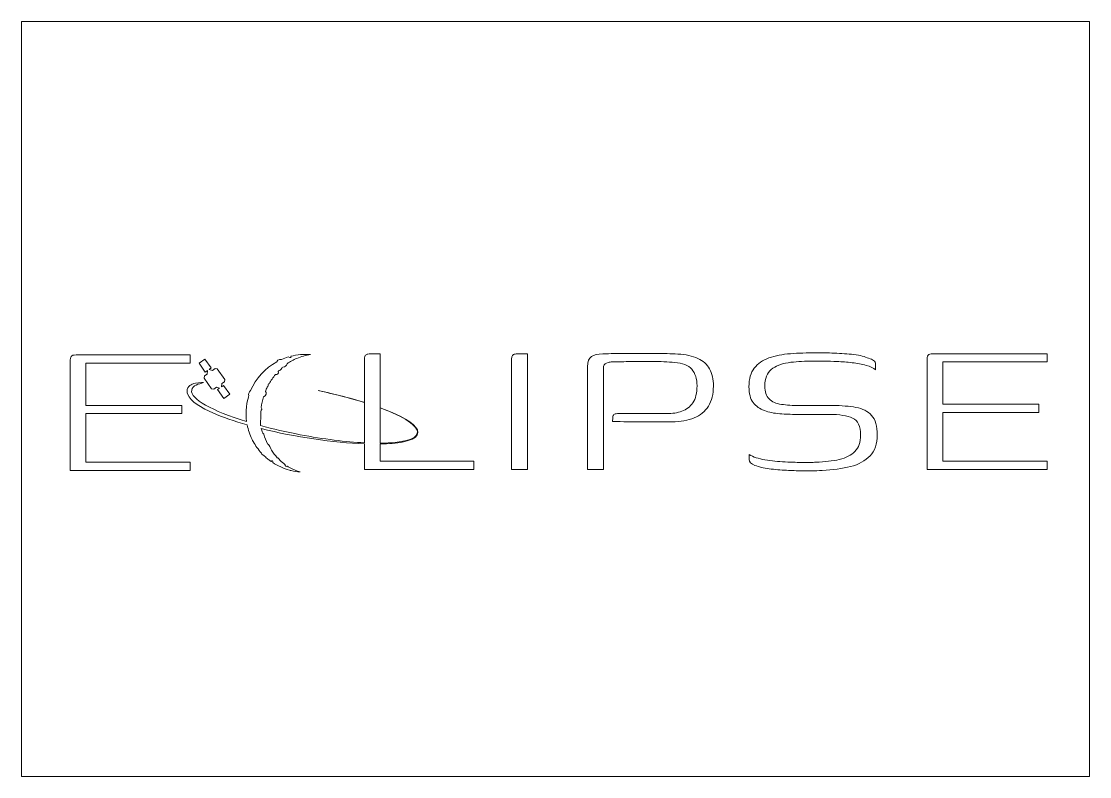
# Paper-space layout 'Layout1' of a CAD drawing. Header units: millimetres. Extents: x 0 to 297, y 0 to 210.
# The model-space entities are those that its viewports show. They can reach past a viewport. Long polylines and large blocks are cut down to what shows.
import ezdxf

# ---------------------------------------------------------------- set-up
doc = ezdxf.new("R2010")
doc.units = ezdxf.units.MM

msp = doc.modelspace()

# ---------------------------------------------------------------- linework, layer by layer
at = {"color": 18, "linetype": 'Continuous', "lineweight": 9, "true_color": 0x000000}
msp.add_lwpolyline([(51.74, 112.88), (51.14, 112.46), (49.4, 114.93), (51.04, 116.09), (52.79, 113.62), (52.19, 113.2), (53.12, 112.94), (53.86, 113.46), (54.48, 113.36), (56.55, 110.43), (56.44, 109.81), (55.7, 109.28), (55.63, 108.37), (56.2, 108.78), (57.95, 106.31), (56.3, 105.15), (54.56, 107.62), (55.13, 108.02), (54.25, 108.27), (53.51, 107.74), (52.89, 107.85), (50.82, 110.78), (50.93, 111.4), (51.67, 111.92), (51.74, 112.88)], close=True, dxfattribs=at)
for points, knots in [([(13.56, 85.13), (13.56, 85.13), (13.56, 115.4), (13.56, 115.4), (13.56, 116.08), (13.65, 116.55), (13.84, 116.84), (14.03, 117.12), (14.49, 117.26), (15.22, 117.26), (15.22, 117.26), (46.92, 117.26), (46.92, 117.26), (46.92, 117.26), (46.92, 114.98), (46.92, 114.98), (46.92, 114.98), (17.96, 114.98), (17.96, 114.98), (17.96, 114.98), (17.96, 103.21), (17.96, 103.21), (17.96, 103.21), (44.64, 103.21), (44.64, 103.21), (44.64, 103.21), (44.64, 100.95), (44.64, 100.95), (44.64, 100.95), (17.96, 100.95), (17.96, 100.95), (17.96, 100.95), (17.96, 87.4), (17.96, 87.4), (17.96, 87.4), (46.92, 87.4), (46.92, 87.4), (46.92, 87.4), (46.92, 85.13), (46.92, 85.13), (46.92, 85.13), (13.56, 85.13), (13.56, 85.13)], [0, 0, 0, 0, 1, 1, 1, 2, 2, 2, 3, 3, 3, 4, 4, 4, 5, 5, 5, 6, 6, 6, 7, 7, 7, 8, 8, 8, 9, 9, 9, 10, 10, 10, 11, 11, 11, 12, 12, 12, 13, 13, 13, 14, 14, 14, 14]), ([(95.39, 92.54), (86.82, 92.86), (76.06, 94.44), (66.69, 96.76), (66.84, 96.15), (67.08, 95.59), (67.37, 95.18), (67.66, 94.26), (68.03, 93.37), (68.46, 92.52), (68.53, 92.62), (69.61, 90.97), (69.51, 90.74), (70.01, 90), (70.56, 89.31), (71.16, 88.67), (71.33, 88.69), (71.75, 88.33), (71.83, 87.99), (72.32, 87.54), (72.83, 87.12), (73.37, 86.73), (73.07, 86.51), (73.8, 86.02), (73.98, 86.31), (74.12, 86.23), (74.26, 86.14), (74.4, 86.06), (74.51, 86.05), (74.65, 85.97), (74.77, 85.85), (75.64, 85.37), (76.55, 84.98), (77.5, 84.71), (76.65, 84.78), (75.83, 84.91), (75.02, 85.11), (74.88, 84.91), (74.57, 85.2), (74.54, 85.23), (72.86, 85.69), (71.28, 86.4), (69.87, 87.33), (70, 87.85), (69.73, 88.05), (69.42, 87.63), (69.21, 87.78), (69, 87.94), (68.79, 88.09), (68.51, 88.2), (68.38, 88.4), (68.36, 88.44), (68, 88.74), (67.65, 89.05), (67.32, 89.38), (66.93, 89.45), (66.77, 89.91), (66.74, 89.98), (65.86, 90.94), (65.1, 92.01), (64.46, 93.15), (64.33, 93.4), (64.43, 93.18), (64.14, 93.78), (63.51, 95.04), (63.05, 96.39), (62.77, 97.8), (59.2, 98.81), (55.94, 99.93), (53.22, 101.12), (46.62, 104.02), (46.13, 106.26), (46.08, 107.13), (46, 108.61), (47.61, 109.19), (47.92, 109.33), (48.1, 109.41), (50.3, 109.67), (50.67, 109.58), (49.24, 109.15), (47.62, 108.85), (47.35, 107.44), (46.89, 105.03), (53.09, 101.67), (62.61, 98.73), (62.59, 98.85), (62.58, 98.98), (62.56, 99.1), (62.43, 99.25), (62.47, 99.42), (62.52, 99.51), (62.23, 102.8), (63.08, 105.44), (63.23, 105.93), (63.05, 106.31), (63.2, 106.99), (63.75, 107.32), (65.2, 110.75), (67.78, 113.55), (70.99, 115.32), (71.04, 115.44), (71.43, 116.21), (72.35, 116), (72.95, 116.26), (73.57, 116.49), (74.21, 116.68), (74.81, 116.26), (75.12, 116.66), (74.92, 116.88), (76.67, 117.32), (78.53, 117.49), (80.43, 117.33), (79.1, 117.18), (77.8, 116.82), (76.57, 116.29), (75.64, 115.89), (74.74, 115.39), (73.89, 114.8), (73.69, 114.17), (73.34, 113.86), (72.7, 113.88), (72.59, 113.79), (72.49, 113.7), (72.38, 113.6), (72.17, 113.08), (71.7, 112.91), (71.62, 112.88), (71.54, 112.8), (71.47, 112.72), (71.39, 112.64), (71.66, 112.21), (71.11, 111.58), (70.63, 111.79), (69.98, 111), (69.38, 110.14), (68.86, 109.23), (68.8, 109.35), (68.71, 109.2), (68.64, 109.07), (68.56, 108.92), (68.73, 108.42), (68.38, 108.32), (68.18, 107.92), (68, 107.51), (67.84, 107.09), (68.26, 106.78), (68.2, 105.86), (67.31, 105.59), (67.03, 104.64), (66.82, 103.65), (66.69, 102.63), (67.18, 101.92), (66.67, 101.98), (66.63, 101.99), (66.55, 101.11), (66.54, 100.24), (66.59, 99.39), (66.46, 98.88), (66.45, 98.24), (66.53, 97.59), (69.92, 96.67), (73.61, 95.82), (77.5, 95.08), (84.06, 93.83), (90.22, 93.08), (95.39, 92.82), (95.39, 92.82), (95.39, 104.02), (95.39, 104.02), (91.59, 105.22), (87.22, 106.35), (82.53, 107.33), (85.55, 106.7), (90.13, 105.66), (95.06, 104.13), (95.1, 104.12), (95.22, 104.09), (95.39, 104.03), (95.39, 104.03), (95.39, 115.68), (95.39, 115.68), (95.39, 116.12), (95.41, 116.47), (95.46, 116.73), (95.51, 116.99), (95.65, 117.2), (95.89, 117.34), (96.14, 117.49), (96.52, 117.57), (97.05, 117.57), (97.05, 117.57), (99.78, 117.57), (99.78, 117.57), (99.78, 117.57), (99.78, 102.56), (99.78, 102.56), (103.43, 101.22), (108.12, 99.19), (109.7, 97.08), (111.08, 95.26), (110.13, 93.25), (103.13, 92.65), (102.09, 92.57), (100.97, 92.51), (99.78, 92.49), (99.78, 92.49), (99.78, 87.71), (99.78, 87.71), (99.78, 87.71), (125.78, 87.71), (125.78, 87.71), (125.78, 87.71), (125.78, 85.44), (125.78, 85.44), (125.78, 85.44), (95.39, 85.44), (95.39, 85.44), (95.39, 85.44), (95.39, 92.54), (95.39, 92.54)], [0, 0, 0, 0, 1, 1, 1, 2, 2, 2, 3, 3, 3, 4, 4, 4, 5, 5, 5, 6, 6, 6, 7, 7, 7, 8, 8, 8, 9, 9, 9, 10, 10, 10, 11, 11, 11, 12, 12, 12, 13, 13, 13, 14, 14, 14, 15, 15, 15, 16, 16, 16, 17, 17, 17, 18, 18, 18, 19, 19, 19, 20, 20, 20, 21, 21, 21, 22, 22, 22, 23, 23, 23, 24, 24, 24, 25, 25, 25, 26, 26, 26, 27, 27, 27, 28, 28, 28, 29, 29, 29, 30, 30, 30, 31, 31, 31, 32, 32, 32, 33, 33, 33, 34, 34, 34, 35, 35, 35, 36, 36, 36, 37, 37, 37, 38, 38, 38, 39, 39, 39, 40, 40, 40, 41, 41, 41, 42, 42, 42, 43, 43, 43, 44, 44, 44, 45, 45, 45, 46, 46, 46, 47, 47, 47, 48, 48, 48, 49, 49, 49, 50, 50, 50, 51, 51, 51, 52, 52, 52, 53, 53, 53, 54, 54, 54, 55, 55, 55, 56, 56, 56, 57, 57, 57, 58, 58, 58, 59, 59, 59, 60, 60, 60, 61, 61, 61, 62, 62, 62, 63, 63, 63, 64, 64, 64, 65, 65, 65, 66, 66, 66, 67, 67, 67, 68, 68, 68, 69, 69, 69, 70, 70, 70, 71, 71, 71, 72, 72, 72, 73, 73, 73, 73]), ([(136.29, 85.44), (136.29, 85.44), (136.29, 115.72), (136.29, 115.72), (136.29, 116.14), (136.32, 116.48), (136.37, 116.73), (136.42, 116.99), (136.57, 117.2), (136.81, 117.34), (137.05, 117.49), (137.43, 117.57), (137.96, 117.57), (137.96, 117.57), (140.7, 117.57), (140.7, 117.57), (140.7, 117.57), (140.7, 85.44), (140.7, 85.44), (140.7, 85.44), (136.29, 85.44), (136.29, 85.44)], [0, 0, 0, 0, 1, 1, 1, 2, 2, 2, 3, 3, 3, 4, 4, 4, 5, 5, 5, 6, 6, 6, 7, 7, 7, 7]), ([(157.43, 85.44), (157.43, 90.22), (157.43, 94.97), (157.42, 99.71), (157.42, 104.45), (157.42, 109.19), (157.42, 113.92), (157.42, 115.4), (157.77, 116.36), (158.47, 116.82), (159.17, 117.28), (160.25, 117.53), (161.69, 117.57), (163.65, 117.61), (165.91, 117.64), (168.45, 117.66), (170.99, 117.68), (173.52, 117.68), (176.04, 117.66), (178.56, 117.64), (180.71, 117.59), (182.48, 117.51), (184.74, 117.39), (186.61, 116.99), (188.08, 116.3), (189.56, 115.61), (190.65, 114.63), (191.35, 113.35), (192.05, 112.06), (192.4, 110.48), (192.4, 108.58), (192.4, 106.35), (191.94, 104.49), (191, 103.01), (190.07, 101.54), (188.75, 100.45), (187.04, 99.74), (185.34, 99.04), (183.28, 98.68), (180.88, 98.68), (178.16, 98.69), (175.43, 98.69), (172.67, 98.69), (169.92, 98.69), (167.16, 98.7), (164.39, 98.7), (164.39, 99.24), (164.4, 99.66), (164.43, 99.97), (164.45, 100.29), (164.56, 100.52), (164.75, 100.69), (164.93, 100.85), (165.26, 100.93), (165.72, 100.93), (165.72, 100.93), (179.51, 100.93), (179.51, 100.93), (180.99, 100.93), (182.37, 101.15), (183.63, 101.59), (184.89, 102.04), (185.91, 102.82), (186.68, 103.95), (187.46, 105.07), (187.85, 106.66), (187.85, 108.7), (187.85, 110.63), (187.36, 112.15), (186.38, 113.26), (185.41, 114.38), (183.81, 115.01), (181.6, 115.17), (179.74, 115.33), (177.68, 115.42), (175.4, 115.44), (173.13, 115.46), (170.97, 115.45), (168.93, 115.41), (166.89, 115.37), (165.23, 115.33), (163.95, 115.29), (163.71, 115.29), (163.29, 115.2), (162.7, 115), (162.11, 114.8), (161.82, 114.32), (161.82, 113.54), (161.82, 113.54), (161.82, 85.44), (161.82, 85.44), (161.82, 85.44), (157.43, 85.44), (157.43, 85.44)], [0, 0, 0, 0, 1, 1, 1, 2, 2, 2, 3, 3, 3, 4, 4, 4, 5, 5, 5, 6, 6, 6, 7, 7, 7, 8, 8, 8, 9, 9, 9, 10, 10, 10, 11, 11, 11, 12, 12, 12, 13, 13, 13, 14, 14, 14, 15, 15, 15, 16, 16, 16, 17, 17, 17, 18, 18, 18, 19, 19, 19, 20, 20, 20, 21, 21, 21, 22, 22, 22, 23, 23, 23, 24, 24, 24, 25, 25, 25, 26, 26, 26, 27, 27, 27, 28, 28, 28, 29, 29, 29, 30, 30, 30, 31, 31, 31, 31]), ([(202.35, 89.55), (203.48, 88.88), (204.95, 88.39), (206.74, 88.08), (208.54, 87.77), (210.41, 87.58), (212.36, 87.49), (214.31, 87.4), (216, 87.36), (217.43, 87.36), (217.97, 87.36), (218.56, 87.36), (219.19, 87.36), (219.82, 87.37), (220.41, 87.39), (220.94, 87.43), (223.39, 87.51), (225.54, 87.76), (227.4, 88.19), (229.27, 88.61), (230.72, 89.35), (231.76, 90.41), (232.81, 91.47), (233.33, 92.99), (233.33, 94.97), (233.33, 97.41), (232.59, 98.97), (231.1, 99.67), (229.62, 100.37), (227.48, 100.72), (224.68, 100.72), (224.68, 100.72), (215.51, 100.72), (215.51, 100.72), (213.98, 100.72), (212.43, 100.78), (210.86, 100.9), (209.29, 101.02), (207.86, 101.31), (206.56, 101.77), (205.27, 102.23), (204.23, 102.98), (203.45, 104.02), (202.68, 105.05), (202.29, 106.51), (202.29, 108.39), (202.29, 110.6), (202.78, 112.34), (203.77, 113.61), (204.75, 114.89), (206.11, 115.83), (207.85, 116.43), (209.59, 117.04), (211.58, 117.42), (213.82, 117.59), (216.07, 117.76), (218.44, 117.85), (220.95, 117.85), (222.45, 117.85), (224.15, 117.82), (226.04, 117.75), (227.94, 117.69), (229.75, 117.55), (231.48, 117.35), (233.21, 117.14), (234.56, 116.79), (235.52, 116.31), (236.13, 116.17), (236.61, 115.98), (236.95, 115.71), (237.29, 115.45), (237.47, 115.11), (237.47, 114.69), (237.47, 114.69), (237.47, 113.09), (237.47, 113.09), (236.94, 113.61), (236.08, 114.02), (234.9, 114.34), (233.72, 114.66), (232.41, 114.91), (230.98, 115.08), (229.54, 115.25), (228.15, 115.37), (226.81, 115.43), (225.47, 115.49), (224.38, 115.53), (223.52, 115.53), (223.52, 115.53), (219.32, 115.53), (219.32, 115.53), (217.13, 115.53), (215.08, 115.38), (213.16, 115.1), (211.24, 114.82), (209.68, 114.19), (208.49, 113.21), (207.3, 112.23), (206.7, 110.7), (206.7, 108.62), (206.7, 106.99), (207.1, 105.78), (207.9, 105.01), (208.7, 104.23), (209.83, 103.74), (211.3, 103.51), (212.76, 103.29), (214.46, 103.18), (216.39, 103.18), (216.39, 103.18), (225.68, 103.18), (225.68, 103.18), (228.05, 103.18), (230.17, 103.01), (232.03, 102.67), (233.88, 102.33), (235.33, 101.58), (236.38, 100.43), (237.43, 99.28), (237.96, 97.46), (237.96, 94.98), (237.96, 92.53), (237.29, 90.61), (235.95, 89.2), (234.61, 87.8), (232.8, 86.81), (230.51, 86.22), (228.22, 85.64), (225.61, 85.28), (222.67, 85.14), (221.68, 85.07), (220.7, 85.04), (219.72, 85.03), (218.74, 85.03), (217.74, 85.03), (216.7, 85.04), (215.63, 85.04), (214.29, 85.09), (212.68, 85.17), (211.08, 85.25), (209.49, 85.39), (207.91, 85.6), (206.34, 85.81), (205.02, 86.12), (203.95, 86.52), (202.88, 86.93), (202.35, 87.48), (202.35, 88.17), (202.35, 88.17), (202.35, 89.55), (202.35, 89.55)], [0, 0, 0, 0, 1, 1, 1, 2, 2, 2, 3, 3, 3, 4, 4, 4, 5, 5, 5, 6, 6, 6, 7, 7, 7, 8, 8, 8, 9, 9, 9, 10, 10, 10, 11, 11, 11, 12, 12, 12, 13, 13, 13, 14, 14, 14, 15, 15, 15, 16, 16, 16, 17, 17, 17, 18, 18, 18, 19, 19, 19, 20, 20, 20, 21, 21, 21, 22, 22, 22, 23, 23, 23, 24, 24, 24, 25, 25, 25, 26, 26, 26, 27, 27, 27, 28, 28, 28, 29, 29, 29, 30, 30, 30, 31, 31, 31, 32, 32, 32, 33, 33, 33, 34, 34, 34, 35, 35, 35, 36, 36, 36, 37, 37, 37, 38, 38, 38, 39, 39, 39, 40, 40, 40, 41, 41, 41, 42, 42, 42, 43, 43, 43, 44, 44, 44, 45, 45, 45, 46, 46, 46, 47, 47, 47, 48, 48, 48, 49, 49, 49, 50, 50, 50, 50]), ([(251.8, 85.44), (251.8, 85.44), (251.8, 115.71), (251.8, 115.71), (251.8, 116.39), (251.89, 116.86), (252.08, 117.15), (252.27, 117.43), (252.73, 117.57), (253.46, 117.57), (253.46, 117.57), (285.16, 117.57), (285.16, 117.57), (285.16, 117.57), (285.16, 115.29), (285.16, 115.29), (285.16, 115.29), (256.2, 115.29), (256.2, 115.29), (256.2, 115.29), (256.2, 103.52), (256.2, 103.52), (256.2, 103.52), (282.88, 103.52), (282.88, 103.52), (282.88, 103.52), (282.88, 101.26), (282.88, 101.26), (282.88, 101.26), (256.2, 101.26), (256.2, 101.26), (256.2, 101.26), (256.2, 87.71), (256.2, 87.71), (256.2, 87.71), (285.16, 87.71), (285.16, 87.71), (285.16, 87.71), (285.16, 85.44), (285.16, 85.44), (285.16, 85.44), (251.8, 85.44), (251.8, 85.44)], [0, 0, 0, 0, 1, 1, 1, 2, 2, 2, 3, 3, 3, 4, 4, 4, 5, 5, 5, 6, 6, 6, 7, 7, 7, 8, 8, 8, 9, 9, 9, 10, 10, 10, 11, 11, 11, 12, 12, 12, 13, 13, 13, 14, 14, 14, 14]), ([(99.78, 102.52), (99.78, 102.52), (99.78, 92.72), (99.78, 92.72), (105.82, 92.77), (109.74, 93.7), (110.08, 95.48), (110.45, 97.45), (106.42, 100.04), (99.78, 102.52)], [0, 0, 0, 0, 1, 1, 1, 2, 2, 2, 3, 3, 3, 3])]:
    msp.add_open_spline(points, degree=3, knots=knots, dxfattribs=at)

psp = doc.layouts.get("Layout1")

# ---------------------------------------------------------------- viewports
at = {"layer": '0'}
psp.add_viewport(center=(148.5, 105), size=(297, 210), view_center_point=(148.5, 105), view_height=210, dxfattribs=at)

doc.saveas('drawing.dxf')
